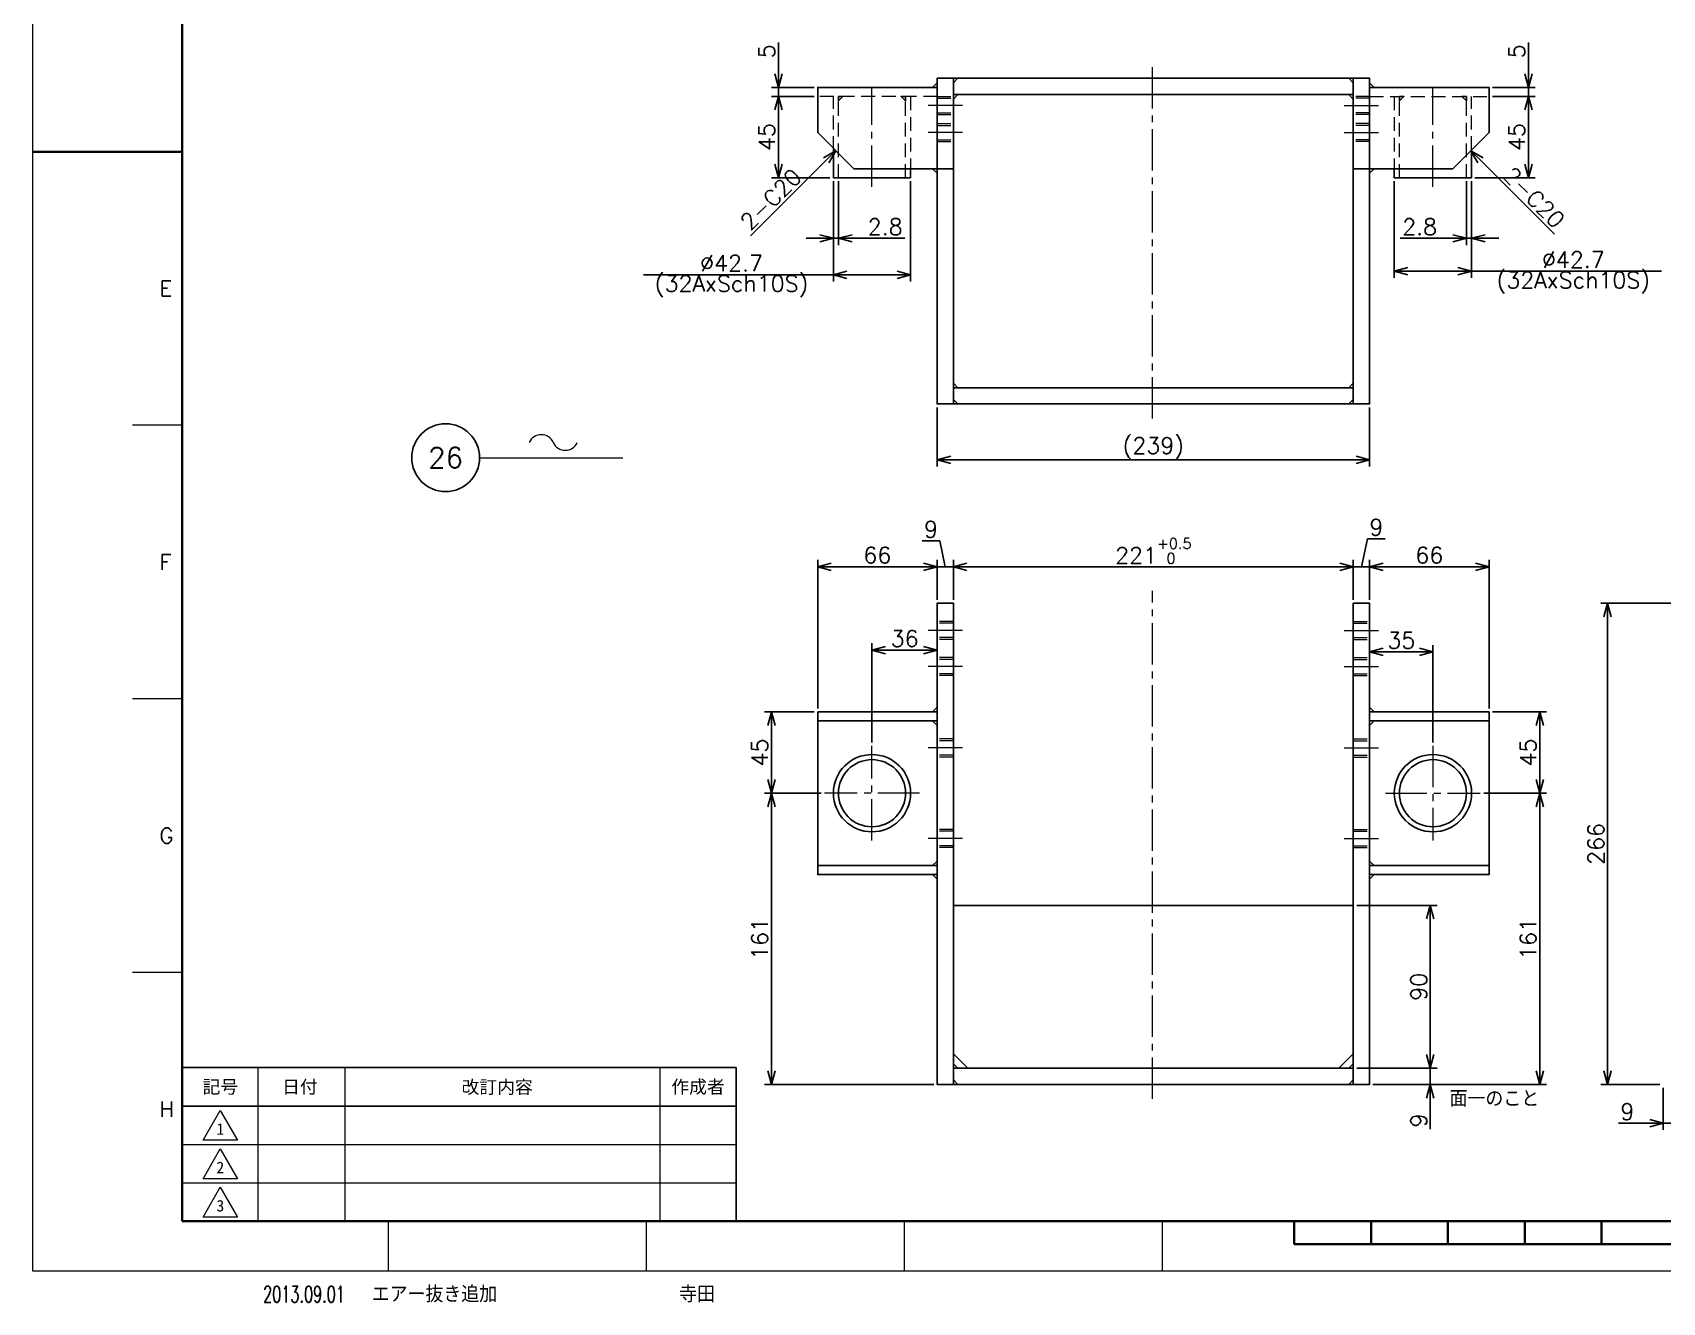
# Model space of a CAD drawing. Header units: millimetres. Extents: x 0 to 1764, y -17 to 1242.
# Drawn here: x 0 to 901, y -17 to 684 of the extents above; entities that cross this region are included whole.
import ezdxf
from ezdxf.entities.mleader import LeaderData, LeaderLine
from ezdxf.enums import TextEntityAlignment as Align
from ezdxf.math import Vec2, Vec3

# ---------------------------------------------------------------- set-up
doc = ezdxf.new("R2010")
doc.units = ezdxf.units.MM
doc.header["$LTSCALE"] = 1.2
doc.header["$PDMODE"] = 99
doc.header["$PDSIZE"] = 1
doc.linetypes.add('CENTER2', pattern=[28.575, 19.05, -3.175, 3.175, -3.175])
doc.linetypes.add('HIDDEN', pattern=[9.525, 6.35, -3.175])
for name, color, linetype, lineweight in [('04_HIDDEN', 2, 'HIDDEN', 13), ('05_CENTER', 4, 'CENTER2', 13), ('07_TEXT', 3, 'Continuous', 13), ('08_DIM', 3, 'Continuous', 13), ('90_FRAME', 5, 'Continuous', 35)]:
    doc.layers.add(name, color=color, linetype=linetype, lineweight=lineweight)
doc.layers.add('91_BLANK', color=5, linetype='Continuous', lineweight=0, plot=False)
doc.styles.add('KSS_TXT', font='txt.shx', dxfattribs={"bigfont": 'extfont2.shx'})
doc.styles.add('MS_G', font='MS Gothic.ttf')
doc.styles.get("Standard").update_dxf_attribs({"font": 'txt.shx', "bigfont": 'extfont2.shx'})
doc.styles.add('表題用', font='MS PGothic.ttf')
doc.dimstyles.new('KSS_DIM', dxfattribs={"dimscale": 3, "dimtxt": 3, "dimasz": 2.5, "dimexe": 1.25, "dimexo": 0.625, "dimtad": 1, "dimdsep": 46, "dimtxsty": 'KSS_TXT', "dimblk": 'OPEN30', "dimcen": 0, "dimazin": 2, "dimtfac": 0.75, "dimtmove": 0, "dimatfit": 3, "dimldrblk": 'OPEN30', "dimfxl": 1.25, "dimtolj": 1, "dimarcsym": 0})

# ---------------------------------------------------------------- blocks, each defined once
blk = doc.blocks.new('AM_BALLOON1')
at = {"transparency": 16777216}
blk.add_circle((0, 0), 5, dxfattribs=at)
blk.add_attdef('B_NUMBER', text='', height=3, dxfattribs=at).set_placement((0, 0), align=Align.MIDDLE_CENTER)
blk = doc.blocks.new('_OPEN')
at = {"color": 0, "linetype": 'ByBlock'}
for p, q in [((-1, 0.17), (0, 0)), ((0, 0), (-1, -0.17)), ((0, 0), (-1, 0))]:
    blk.add_line(p, q, dxfattribs=at)
blk = doc.blocks.new('p1ba05')
for centre, start, end in [((-2.95, 0.29), 24.2276, 155.5758), ((0, 1.62), 204.2276, 335.5758)]:
    blk.add_arc(centre, 1.62, start, end)
blk = doc.blocks.new('_Open30')
at = {"color": 0, "linetype": 'ByBlock', "lineweight": -2}
for p, q in [((-1, 0.27), (0, 0)), ((0, 0), (-1, -0.27)), ((0, 0), (-1, 0))]:
    blk.add_line(p, q, dxfattribs=at)
blk = doc.blocks.new('*D214')
at = {"layer": '08_DIM', "color": 0, "lineweight": -2, "transparency": 16777216}
for p, q in [((491.58, 403.51), (501.33, 403.51)), ((501.33, 403.51), (504.39, 389.23)), ((492.39, 389.23), (484.89, 389.23)), ((499.89, 370.9), (499.89, 392.98)), ((508.89, 389.23), (499.89, 389.23)), ((508.89, 370.9), (508.89, 392.98)), ((516.39, 389.23), (523.89, 389.23))]:
    blk.add_line(p, q, dxfattribs=at)
at = {"layer": 'Defpoints', "color": 0, "transparency": 16777216}
for p in [(499.89, 389.23), (499.89, 369.02), (508.89, 369.02)]:
    blk.add_point(p, dxfattribs=at)
at = {"layer": '08_DIM', "color": 0, "lineweight": -2, "transparency": 16777216, "xscale": 7.5, "yscale": 7.5, "zscale": 7.5}
blk.add_blockref('_Open30', (499.89, 389.23), dxfattribs=at)
at = {"layer": '08_DIM', "color": 0, "lineweight": -2, "transparency": 16777216, "xscale": 7.5, "yscale": 7.5, "zscale": 7.5, "rotation": 180}
blk.add_blockref('_Open30', (508.89, 389.23), dxfattribs=at)
at = {"layer": '08_DIM', "color": 0, "transparency": 16777216, "insert": (496.46, 409.88), "char_height": 9, "attachment_point": 5, "style": 'KSS_TXT'}
blk.add_mtext('\\A1;9', dxfattribs=at)
blk = doc.blocks.new('*D215')
at = {"layer": '08_DIM', "color": 0, "lineweight": -2, "transparency": 16777216}
for p, q in [((508.89, 370.9), (508.89, 392.98)), ((516.39, 389.23), (722.39, 389.23)), ((729.89, 370.9), (729.89, 392.98))]:
    blk.add_line(p, q, dxfattribs=at)
at = {"layer": 'Defpoints', "color": 0, "transparency": 16777216}
for p in [(729.89, 389.23), (508.89, 369.02), (729.89, 369.02)]:
    blk.add_point(p, dxfattribs=at)
at = {"layer": '08_DIM', "color": 0, "lineweight": -2, "transparency": 16777216, "xscale": 7.5, "yscale": 7.5, "zscale": 7.5, "rotation": 180}
blk.add_blockref('_Open30', (508.89, 389.23), dxfattribs=at)
at = {"layer": '08_DIM', "color": 0, "lineweight": -2, "transparency": 16777216, "xscale": 7.5, "yscale": 7.5, "zscale": 7.5}
blk.add_blockref('_Open30', (729.89, 389.23), dxfattribs=at)
at = {"layer": '08_DIM', "color": 0, "transparency": 16777216, "insert": (619.39, 397.94), "char_height": 9, "attachment_point": 5, "style": 'KSS_TXT'}
blk.add_mtext('221{\\H5.850000;\\S+0.5^  0;}', dxfattribs=at)
blk = doc.blocks.new('*D216')
at = {"layer": '08_DIM', "color": 0, "lineweight": -2, "transparency": 16777216}
for p, q in [((737.7, 404.65), (734.39, 389.23)), ((747.45, 404.65), (737.7, 404.65)), ((722.39, 389.23), (714.89, 389.23)), ((729.89, 370.9), (729.89, 392.98)), ((729.89, 389.23), (738.89, 389.23)), ((738.89, 370.9), (738.89, 392.98)), ((746.39, 389.23), (753.89, 389.23))]:
    blk.add_line(p, q, dxfattribs=at)
at = {"layer": 'Defpoints', "color": 0, "transparency": 16777216}
for p in [(738.89, 389.23), (729.89, 369.02), (738.89, 369.02)]:
    blk.add_point(p, dxfattribs=at)
at = {"layer": '08_DIM', "color": 0, "lineweight": -2, "transparency": 16777216, "xscale": 7.5, "yscale": 7.5, "zscale": 7.5}
blk.add_blockref('_Open30', (729.89, 389.23), dxfattribs=at)
at = {"layer": '08_DIM', "color": 0, "lineweight": -2, "transparency": 16777216, "xscale": 7.5, "yscale": 7.5, "zscale": 7.5, "rotation": 180}
blk.add_blockref('_Open30', (738.89, 389.23), dxfattribs=at)
at = {"layer": '08_DIM', "color": 0, "transparency": 16777216, "insert": (742.57, 411.03), "char_height": 9, "attachment_point": 5, "style": 'KSS_TXT'}
blk.add_mtext('\\A1;9', dxfattribs=at)
blk = doc.blocks.new('*D217')
at = {"layer": '08_DIM', "color": 0, "lineweight": -2, "transparency": 16777216}
for p, q in [((433.89, 310.9), (433.89, 392.98)), ((492.39, 389.23), (441.39, 389.23)), ((499.89, 370.9), (499.89, 392.98))]:
    blk.add_line(p, q, dxfattribs=at)
at = {"layer": 'Defpoints', "color": 0, "transparency": 16777216}
for p in [(433.89, 389.23), (499.89, 369.02), (433.89, 309.02)]:
    blk.add_point(p, dxfattribs=at)
at = {"layer": '08_DIM', "color": 0, "lineweight": -2, "transparency": 16777216, "xscale": 7.5, "yscale": 7.5, "zscale": 7.5, "rotation": 180}
blk.add_blockref('_Open30', (433.89, 389.23), dxfattribs=at)
at = {"layer": '08_DIM', "color": 0, "lineweight": -2, "transparency": 16777216, "xscale": 7.5, "yscale": 7.5, "zscale": 7.5}
blk.add_blockref('_Open30', (499.89, 389.23), dxfattribs=at)
at = {"layer": '08_DIM', "color": 0, "transparency": 16777216, "insert": (466.89, 395.61), "char_height": 9, "attachment_point": 5, "style": 'KSS_TXT'}
blk.add_mtext('\\A1;66', dxfattribs=at)
blk = doc.blocks.new('*D218')
at = {"layer": '08_DIM', "color": 0, "lineweight": -2, "transparency": 16777216}
for p, q in [((499.89, 367.15), (499.89, 339.39)), ((463.89, 292.07), (463.89, 346.89)), ((492.39, 343.14), (471.39, 343.14))]:
    blk.add_line(p, q, dxfattribs=at)
at = {"layer": 'Defpoints', "color": 0, "transparency": 16777216}
for p in [(499.89, 369.02), (463.89, 343.14), (463.89, 290.19)]:
    blk.add_point(p, dxfattribs=at)
at = {"layer": '08_DIM', "color": 0, "lineweight": -2, "transparency": 16777216, "xscale": 7.5, "yscale": 7.5, "zscale": 7.5, "rotation": 180}
blk.add_blockref('_Open30', (463.89, 343.14), dxfattribs=at)
at = {"layer": '08_DIM', "color": 0, "lineweight": -2, "transparency": 16777216, "xscale": 7.5, "yscale": 7.5, "zscale": 7.5}
blk.add_blockref('_Open30', (499.89, 343.14), dxfattribs=at)
at = {"layer": '08_DIM', "color": 0, "transparency": 16777216, "insert": (481.89, 349.51), "char_height": 9, "attachment_point": 5, "style": 'KSS_TXT'}
blk.add_mtext('\\A1;36', dxfattribs=at)
blk = doc.blocks.new('*D219')
at = {"layer": '08_DIM', "color": 0, "lineweight": -2, "transparency": 16777216}
for p, q in [((432.01, 309.02), (404.52, 309.02)), ((408.27, 271.52), (408.27, 301.52)), ((435.85, 264.02), (404.52, 264.02))]:
    blk.add_line(p, q, dxfattribs=at)
at = {"layer": 'Defpoints', "color": 0, "transparency": 16777216}
for p in [(408.27, 309.02), (433.89, 309.02), (437.72, 264.02)]:
    blk.add_point(p, dxfattribs=at)
at = {"layer": '08_DIM', "color": 0, "lineweight": -2, "transparency": 16777216, "xscale": 7.5, "yscale": 7.5, "zscale": 7.5}
for p, rotation in [((408.27, 309.02), 90), ((408.27, 264.02), 270)]:
    blk.add_blockref('_Open30', p, dxfattribs=dict(at, rotation=rotation))
at = {"layer": '08_DIM', "color": 0, "transparency": 16777216, "insert": (401.88, 286.52), "char_height": 9, "attachment_point": 5, "rotation": 90, "style": 'KSS_TXT'}
blk.add_mtext('\\A1;45', dxfattribs=at)
blk = doc.blocks.new('*D220')
at = {"layer": '08_DIM', "color": 0, "lineweight": -2, "transparency": 16777216}
for p, q in [((806.76, 309.02), (836.65, 309.02)), ((832.9, 271.52), (832.9, 301.52)), ((801.93, 264.02), (836.65, 264.02))]:
    blk.add_line(p, q, dxfattribs=at)
at = {"layer": 'Defpoints', "color": 0, "transparency": 16777216}
for p in [(804.89, 309.02), (832.9, 309.02), (800.05, 264.02)]:
    blk.add_point(p, dxfattribs=at)
at = {"layer": '08_DIM', "color": 0, "lineweight": -2, "transparency": 16777216, "xscale": 7.5, "yscale": 7.5, "zscale": 7.5}
for p, rotation in [((832.9, 309.02), 90), ((832.9, 264.02), 270)]:
    blk.add_blockref('_Open30', p, dxfattribs=dict(at, rotation=rotation))
at = {"layer": '08_DIM', "color": 0, "transparency": 16777216, "insert": (826.52, 286.52), "char_height": 9, "attachment_point": 5, "rotation": 90, "style": 'KSS_TXT'}
blk.add_mtext('\\A1;45', dxfattribs=at)
blk = doc.blocks.new('*D221')
at = {"layer": '08_DIM', "color": 0, "lineweight": -2, "transparency": 16777216}
for p, q in [((738.89, 367.15), (738.89, 338.38)), ((773.89, 292.07), (773.89, 345.88)), ((746.39, 342.13), (766.39, 342.13))]:
    blk.add_line(p, q, dxfattribs=at)
at = {"layer": 'Defpoints', "color": 0, "transparency": 16777216}
for p in [(738.89, 369.02), (773.89, 342.13), (773.89, 290.19)]:
    blk.add_point(p, dxfattribs=at)
at = {"layer": '08_DIM', "color": 0, "lineweight": -2, "transparency": 16777216, "xscale": 7.5, "yscale": 7.5, "zscale": 7.5, "rotation": 180}
blk.add_blockref('_Open30', (738.89, 342.13), dxfattribs=at)
at = {"layer": '08_DIM', "color": 0, "lineweight": -2, "transparency": 16777216, "xscale": 7.5, "yscale": 7.5, "zscale": 7.5}
blk.add_blockref('_Open30', (773.89, 342.13), dxfattribs=at)
at = {"layer": '08_DIM', "color": 0, "transparency": 16777216, "insert": (756.39, 348.52), "char_height": 9, "attachment_point": 5, "style": 'KSS_TXT'}
blk.add_mtext('\\A1;35', dxfattribs=at)
blk = doc.blocks.new('*D222')
at = {"layer": '08_DIM', "color": 0, "lineweight": -2, "transparency": 16777216}
for p, q in [((738.89, 370.9), (738.89, 392.98)), ((797.39, 389.23), (746.39, 389.23)), ((804.89, 310.9), (804.89, 392.98))]:
    blk.add_line(p, q, dxfattribs=at)
at = {"layer": 'Defpoints', "color": 0, "transparency": 16777216}
for p in [(738.89, 389.23), (738.89, 369.02), (804.89, 309.02)]:
    blk.add_point(p, dxfattribs=at)
at = {"layer": '08_DIM', "color": 0, "lineweight": -2, "transparency": 16777216, "xscale": 7.5, "yscale": 7.5, "zscale": 7.5, "rotation": 180}
blk.add_blockref('_Open30', (738.89, 389.23), dxfattribs=at)
at = {"layer": '08_DIM', "color": 0, "lineweight": -2, "transparency": 16777216, "xscale": 7.5, "yscale": 7.5, "zscale": 7.5}
blk.add_blockref('_Open30', (804.89, 389.23), dxfattribs=at)
at = {"layer": '08_DIM', "color": 0, "transparency": 16777216, "insert": (771.89, 395.61), "char_height": 9, "attachment_point": 5, "style": 'KSS_TXT'}
blk.add_mtext('\\A1;66', dxfattribs=at)
blk = doc.blocks.new('*D237')
at = {"layer": '08_DIM', "color": 0, "lineweight": -2, "transparency": 16777216}
for p, q in [((731.76, 202.02), (776.17, 202.02)), ((772.42, 194.52), (772.42, 119.52)), ((731.76, 112.02), (776.17, 112.02))]:
    blk.add_line(p, q, dxfattribs=at)
at = {"layer": 'Defpoints', "color": 0, "transparency": 16777216}
for p in [(729.89, 202.02), (729.89, 112.02), (772.42, 112.02)]:
    blk.add_point(p, dxfattribs=at)
at = {"layer": '08_DIM', "color": 0, "lineweight": -2, "transparency": 16777216, "xscale": 7.5, "yscale": 7.5, "zscale": 7.5}
for p, rotation in [((772.42, 202.02), 90), ((772.42, 112.02), 270)]:
    blk.add_blockref('_Open30', p, dxfattribs=dict(at, rotation=rotation))
at = {"layer": '08_DIM', "color": 0, "transparency": 16777216, "insert": (766.05, 157.02), "char_height": 9, "attachment_point": 5, "rotation": 90, "style": 'KSS_TXT'}
blk.add_mtext('\\A1;90', dxfattribs=at)
blk = doc.blocks.new('*D238')
at = {"layer": '08_DIM', "color": 0, "lineweight": -2, "transparency": 16777216}
for p, q in [((772.42, 119.52), (772.42, 127.02)), ((731.76, 112.02), (776.17, 112.02)), ((772.42, 112.02), (772.42, 103.02)), ((740.76, 103.02), (776.17, 103.02)), ((772.42, 95.52), (772.42, 78.27))]:
    blk.add_line(p, q, dxfattribs=at)
at = {"layer": 'Defpoints', "color": 0, "transparency": 16777216}
for p in [(729.89, 112.02), (738.89, 103.02), (772.42, 103.02)]:
    blk.add_point(p, dxfattribs=at)
at = {"layer": '08_DIM', "color": 0, "lineweight": -2, "transparency": 16777216, "xscale": 7.5, "yscale": 7.5, "zscale": 7.5}
for p, rotation in [((772.42, 112.02), 270), ((772.42, 103.02), 90)]:
    blk.add_blockref('_Open30', p, dxfattribs=dict(at, rotation=rotation))
at = {"layer": '08_DIM', "color": 0, "transparency": 16777216, "insert": (766.05, 83.15), "char_height": 9, "attachment_point": 5, "rotation": 90, "style": 'KSS_TXT'}
blk.add_mtext('\\A1;9', dxfattribs=at)
blk = doc.blocks.new('*D239')
at = {"layer": '08_DIM', "color": 0, "lineweight": -2, "transparency": 16777216}
for p, q in [((826.63, 661.68), (826.63, 678.93)), ((806.76, 654.18), (830.38, 654.18)), ((806.76, 649.18), (830.38, 649.18)), ((826.63, 649.18), (826.63, 654.18)), ((826.63, 641.68), (826.63, 634.18))]:
    blk.add_line(p, q, dxfattribs=at)
at = {"layer": 'Defpoints', "color": 0, "transparency": 16777216}
for p in [(804.89, 654.18), (804.89, 649.18), (826.63, 654.18)]:
    blk.add_point(p, dxfattribs=at)
at = {"layer": '08_DIM', "color": 0, "lineweight": -2, "transparency": 16777216, "xscale": 7.5, "yscale": 7.5, "zscale": 7.5}
for p, rotation in [((826.63, 654.18), 270), ((826.63, 649.18), 90)]:
    blk.add_blockref('_Open30', p, dxfattribs=dict(at, rotation=rotation))
at = {"layer": '08_DIM', "color": 0, "transparency": 16777216, "insert": (820.25, 674.06), "char_height": 9, "attachment_point": 5, "rotation": 90, "style": 'KSS_TXT'}
blk.add_mtext('\\A1;5', dxfattribs=at)
blk = doc.blocks.new('*D240')
at = {"layer": '08_DIM', "color": 0, "lineweight": -2, "transparency": 16777216}
for p, q in [((806.76, 649.18), (830.38, 649.18)), ((826.63, 641.68), (826.63, 611.68)), ((797.11, 604.18), (830.38, 604.18))]:
    blk.add_line(p, q, dxfattribs=at)
at = {"layer": 'Defpoints', "color": 0, "transparency": 16777216}
for p in [(804.89, 649.18), (795.24, 604.18), (826.63, 604.18)]:
    blk.add_point(p, dxfattribs=at)
at = {"layer": '08_DIM', "color": 0, "lineweight": -2, "transparency": 16777216, "xscale": 7.5, "yscale": 7.5, "zscale": 7.5}
for p, rotation in [((826.63, 649.18), 90), ((826.63, 604.18), 270)]:
    blk.add_blockref('_Open30', p, dxfattribs=dict(at, rotation=rotation))
at = {"layer": '08_DIM', "color": 0, "transparency": 16777216, "insert": (820.25, 626.68), "char_height": 9, "attachment_point": 5, "rotation": 90, "style": 'KSS_TXT'}
blk.add_mtext('\\A1;45', dxfattribs=at)
blk = doc.blocks.new('*D241')
at = {"layer": '08_DIM', "color": 0, "lineweight": -2, "transparency": 16777216}
for p, q in [((792.44, 602.31), (792.44, 566.98)), ((795.24, 602.31), (795.24, 566.98)), ((784.94, 570.73), (755.69, 570.73)), ((795.24, 570.73), (792.44, 570.73)), ((802.74, 570.73), (810.24, 570.73))]:
    blk.add_line(p, q, dxfattribs=at)
at = {"layer": 'Defpoints', "color": 0, "transparency": 16777216}
for p in [(792.44, 604.18), (795.24, 604.18), (792.44, 570.73)]:
    blk.add_point(p, dxfattribs=at)
at = {"layer": '08_DIM', "color": 0, "lineweight": -2, "transparency": 16777216, "xscale": 7.5, "yscale": 7.5, "zscale": 7.5}
blk.add_blockref('_Open30', (792.44, 570.73), dxfattribs=at)
at = {"layer": '08_DIM', "color": 0, "lineweight": -2, "transparency": 16777216, "xscale": 7.5, "yscale": 7.5, "zscale": 7.5, "rotation": 180}
blk.add_blockref('_Open30', (795.24, 570.73), dxfattribs=at)
at = {"layer": '08_DIM', "color": 0, "transparency": 16777216, "insert": (766.56, 577.1), "char_height": 9, "attachment_point": 5, "style": 'KSS_TXT'}
blk.add_mtext('\\A1;2.8', dxfattribs=at)
blk = doc.blocks.new('*D242')
at = {"layer": '08_DIM', "color": 0, "lineweight": -2, "transparency": 16777216}
for p, q in [((752.54, 602.31), (752.54, 548.84)), ((795.24, 602.31), (795.24, 548.84)), ((760.04, 552.59), (787.74, 552.59)), ((795.24, 552.59), (900.24, 552.59))]:
    blk.add_line(p, q, dxfattribs=at)
at = {"layer": 'Defpoints', "color": 0, "transparency": 16777216}
for p in [(752.54, 604.18), (795.24, 604.18), (795.24, 552.59)]:
    blk.add_point(p, dxfattribs=at)
at = {"layer": '08_DIM', "color": 0, "lineweight": -2, "transparency": 16777216, "xscale": 7.5, "yscale": 7.5, "zscale": 7.5, "rotation": 180}
blk.add_blockref('_Open30', (752.54, 552.59), dxfattribs=at)
at = {"layer": '08_DIM', "color": 0, "lineweight": -2, "transparency": 16777216, "xscale": 7.5, "yscale": 7.5, "zscale": 7.5}
blk.add_blockref('_Open30', (795.24, 552.59), dxfattribs=at)
at = {"layer": '08_DIM', "color": 0, "transparency": 16777216, "char_height": 9, "attachment_point": 5, "style": 'KSS_TXT'}
for s, insert in [('\\A1;%%C42.7', (851.49, 558.96)), ('\\A1;(32AxSch10S)', (851.49, 546.21))]:
    blk.add_mtext(s, dxfattribs=dict(at, insert=insert))
blk = doc.blocks.new('*D243')
at = {"layer": '08_DIM', "color": 0, "lineweight": -2, "transparency": 16777216}
for p, q in [((910.17, 110.15), (910.17, 77.89)), ((901.17, 101.15), (901.17, 77.89)), ((893.67, 81.64), (876.42, 81.64)), ((910.17, 81.64), (901.17, 81.64)), ((917.67, 81.64), (925.17, 81.64))]:
    blk.add_line(p, q, dxfattribs=at)
at = {"layer": 'Defpoints', "color": 0, "transparency": 16777216}
for p in [(910.17, 112.02), (901.17, 103.02), (901.17, 81.64)]:
    blk.add_point(p, dxfattribs=at)
at = {"layer": '08_DIM', "color": 0, "lineweight": -2, "transparency": 16777216, "xscale": 7.5, "yscale": 7.5, "zscale": 7.5}
blk.add_blockref('_Open30', (901.17, 81.64), dxfattribs=at)
at = {"layer": '08_DIM', "color": 0, "lineweight": -2, "transparency": 16777216, "xscale": 7.5, "yscale": 7.5, "zscale": 7.5, "rotation": 180}
blk.add_blockref('_Open30', (910.17, 81.64), dxfattribs=at)
at = {"layer": '08_DIM', "color": 0, "transparency": 16777216, "insert": (881.3, 88.02), "char_height": 9, "attachment_point": 5, "style": 'KSS_TXT'}
blk.add_mtext('\\A1;9', dxfattribs=at)
blk = doc.blocks.new('*D245')
at = {"layer": '08_DIM', "color": 0, "lineweight": -2, "transparency": 16777216}
for p, q in [((412.15, 661.68), (412.15, 678.93)), ((432.01, 654.18), (408.4, 654.18)), ((432.01, 649.18), (408.4, 649.18)), ((412.15, 649.18), (412.15, 654.18)), ((412.15, 641.68), (412.15, 634.18))]:
    blk.add_line(p, q, dxfattribs=at)
at = {"layer": 'Defpoints', "color": 0, "transparency": 16777216}
for p in [(412.15, 654.18), (433.89, 654.18), (433.89, 649.18)]:
    blk.add_point(p, dxfattribs=at)
at = {"layer": '08_DIM', "color": 0, "lineweight": -2, "transparency": 16777216, "xscale": 7.5, "yscale": 7.5, "zscale": 7.5}
for p, rotation in [((412.15, 654.18), 270), ((412.15, 649.18), 90)]:
    blk.add_blockref('_Open30', p, dxfattribs=dict(at, rotation=rotation))
at = {"layer": '08_DIM', "color": 0, "transparency": 16777216, "insert": (405.77, 674.06), "char_height": 9, "attachment_point": 5, "rotation": 90, "style": 'KSS_TXT'}
blk.add_mtext('\\A1;5', dxfattribs=at)
blk = doc.blocks.new('*D246')
at = {"layer": '08_DIM', "color": 0, "lineweight": -2, "transparency": 16777216}
for p, q in [((432.01, 649.18), (408.4, 649.18)), ((412.15, 641.68), (412.15, 611.68)), ((440.66, 604.18), (408.4, 604.18))]:
    blk.add_line(p, q, dxfattribs=at)
at = {"layer": 'Defpoints', "color": 0, "transparency": 16777216}
for p in [(433.89, 649.18), (412.15, 604.18), (442.54, 604.18)]:
    blk.add_point(p, dxfattribs=at)
at = {"layer": '08_DIM', "color": 0, "lineweight": -2, "transparency": 16777216, "xscale": 7.5, "yscale": 7.5, "zscale": 7.5}
for p, rotation in [((412.15, 649.18), 90), ((412.15, 604.18), 270)]:
    blk.add_blockref('_Open30', p, dxfattribs=dict(at, rotation=rotation))
at = {"layer": '08_DIM', "color": 0, "transparency": 16777216, "insert": (405.77, 626.68), "char_height": 9, "attachment_point": 5, "rotation": 90, "style": 'KSS_TXT'}
blk.add_mtext('\\A1;45', dxfattribs=at)
blk = doc.blocks.new('*D247')
at = {"layer": '08_DIM', "color": 0, "lineweight": -2, "transparency": 16777216}
for p, q in [((442.54, 602.31), (442.54, 566.98)), ((445.34, 602.31), (445.34, 566.98)), ((435.04, 570.73), (427.54, 570.73)), ((442.54, 570.73), (445.34, 570.73)), ((452.84, 570.73), (482.09, 570.73))]:
    blk.add_line(p, q, dxfattribs=at)
at = {"layer": 'Defpoints', "color": 0, "transparency": 16777216}
for p in [(442.54, 604.18), (445.34, 604.18), (445.34, 570.73)]:
    blk.add_point(p, dxfattribs=at)
at = {"layer": '08_DIM', "color": 0, "lineweight": -2, "transparency": 16777216, "xscale": 7.5, "yscale": 7.5, "zscale": 7.5}
blk.add_blockref('_Open30', (442.54, 570.73), dxfattribs=at)
at = {"layer": '08_DIM', "color": 0, "lineweight": -2, "transparency": 16777216, "xscale": 7.5, "yscale": 7.5, "zscale": 7.5, "rotation": 180}
blk.add_blockref('_Open30', (445.34, 570.73), dxfattribs=at)
at = {"layer": '08_DIM', "color": 0, "transparency": 16777216, "insert": (471.21, 577.1), "char_height": 9, "attachment_point": 5, "style": 'KSS_TXT'}
blk.add_mtext('\\A1;2.8', dxfattribs=at)
blk = doc.blocks.new('*D248')
at = {"layer": '08_DIM', "color": 0, "lineweight": -2, "transparency": 16777216}
for p, q in [((442.54, 602.31), (442.54, 546.87)), ((485.24, 602.31), (485.24, 546.87)), ((442.54, 550.62), (337.54, 550.62)), ((477.74, 550.62), (450.04, 550.62))]:
    blk.add_line(p, q, dxfattribs=at)
at = {"layer": 'Defpoints', "color": 0, "transparency": 16777216}
for p in [(442.54, 604.18), (485.24, 604.18), (442.54, 550.62)]:
    blk.add_point(p, dxfattribs=at)
at = {"layer": '08_DIM', "color": 0, "lineweight": -2, "transparency": 16777216, "xscale": 7.5, "yscale": 7.5, "zscale": 7.5, "rotation": 180}
blk.add_blockref('_Open30', (442.54, 550.62), dxfattribs=at)
at = {"layer": '08_DIM', "color": 0, "lineweight": -2, "transparency": 16777216, "xscale": 7.5, "yscale": 7.5, "zscale": 7.5}
blk.add_blockref('_Open30', (485.24, 550.62), dxfattribs=at)
at = {"layer": '08_DIM', "color": 0, "transparency": 16777216, "char_height": 9, "attachment_point": 5, "style": 'KSS_TXT'}
for s, insert in [('\\A1;%%C42.7', (386.29, 557)), ('\\A1;(32AxSch10S)', (386.29, 544.25))]:
    blk.add_mtext(s, dxfattribs=dict(at, insert=insert))
blk = doc.blocks.new('*D251')
at = {"layer": '08_DIM', "color": 0, "lineweight": -2, "transparency": 16777216}
for p, q in [((1029.3, 369.02), (866.59, 369.02)), ((870.34, 110.52), (870.34, 361.52)), ((899.3, 103.02), (866.59, 103.02))]:
    blk.add_line(p, q, dxfattribs=at)
at = {"layer": 'Defpoints', "color": 0, "transparency": 16777216}
for p in [(870.34, 369.02), (1031.17, 369.02), (901.17, 103.02)]:
    blk.add_point(p, dxfattribs=at)
at = {"layer": '08_DIM', "color": 0, "lineweight": -2, "transparency": 16777216, "xscale": 7.5, "yscale": 7.5, "zscale": 7.5}
for p, rotation in [((870.34, 369.02), 90), ((870.34, 103.02), 270)]:
    blk.add_blockref('_Open30', p, dxfattribs=dict(at, rotation=rotation))
at = {"layer": '08_DIM', "color": 0, "transparency": 16777216, "insert": (863.97, 236.02), "char_height": 9, "attachment_point": 5, "rotation": 90, "style": 'KSS_TXT'}
blk.add_mtext('\\A1;266', dxfattribs=at)
blk = doc.blocks.new('*D252')
at = {"layer": '08_DIM', "color": 0, "lineweight": -2, "transparency": 16777216}
blk.add_line((438.59, 613.88), (396.75, 572.05), dxfattribs=at)
at = {"layer": 'Defpoints', "color": 0, "transparency": 16777216}
for p in [(443.89, 619.18), (391.65, 566.94), (391.65, 566.94)]:
    blk.add_point(p, dxfattribs=at)
at = {"layer": '08_DIM', "color": 0, "lineweight": -2, "transparency": 16777216, "xscale": 7.5, "yscale": 7.5, "zscale": 7.5, "rotation": 45.00000000000019}
blk.add_blockref('_Open30', (443.89, 619.18), dxfattribs=at)
at = {"layer": '08_DIM', "color": 0, "transparency": 16777216, "insert": (408.02, 592.33), "char_height": 9, "attachment_point": 5, "rotation": 45, "style": 'KSS_TXT'}
blk.add_mtext('\\A1;2-C20', dxfattribs=at)
blk = doc.blocks.new('*D253')
at = {"layer": '08_DIM', "color": 0, "lineweight": -2, "transparency": 16777216}
blk.add_line((800.19, 613.88), (841.04, 573.03), dxfattribs=at)
at = {"layer": 'Defpoints', "color": 0, "transparency": 16777216}
for p in [(794.89, 619.18), (836.53, 577.54), (836.53, 577.54)]:
    blk.add_point(p, dxfattribs=at)
at = {"layer": '08_DIM', "color": 0, "lineweight": -2, "transparency": 16777216, "xscale": 7.5, "yscale": 7.5, "zscale": 7.5, "rotation": 135}
blk.add_blockref('_Open30', (794.89, 619.18), dxfattribs=at)
at = {"layer": '08_DIM', "color": 0, "transparency": 16777216, "insert": (829.77, 593.31), "char_height": 9, "attachment_point": 5, "rotation": 315, "style": 'KSS_TXT'}
blk.add_mtext('\\A1;2-C20', dxfattribs=at)
blk = doc.blocks.new('*D254')
at = {"layer": '08_DIM', "color": 0, "lineweight": -2, "transparency": 16777216}
for p, q in [((801.93, 264.02), (836.65, 264.02)), ((832.9, 256.52), (832.9, 110.52)), ((740.76, 103.02), (836.65, 103.02))]:
    blk.add_line(p, q, dxfattribs=at)
at = {"layer": 'Defpoints', "color": 0, "transparency": 16777216}
for p in [(800.05, 264.02), (738.89, 103.02), (832.9, 103.02)]:
    blk.add_point(p, dxfattribs=at)
at = {"layer": '08_DIM', "color": 0, "lineweight": -2, "transparency": 16777216, "xscale": 7.5, "yscale": 7.5, "zscale": 7.5}
for p, rotation in [((832.9, 264.02), 90), ((832.9, 103.02), 270)]:
    blk.add_blockref('_Open30', p, dxfattribs=dict(at, rotation=rotation))
at = {"layer": '08_DIM', "color": 0, "transparency": 16777216, "insert": (826.52, 183.52), "char_height": 9, "attachment_point": 5, "rotation": 90, "style": 'KSS_TXT'}
blk.add_mtext('\\A1;161', dxfattribs=at)
blk = doc.blocks.new('*D255')
at = {"layer": '08_DIM', "color": 0, "lineweight": -2, "transparency": 16777216}
for p, q in [((435.85, 264.02), (404.52, 264.02)), ((408.27, 256.52), (408.27, 110.52)), ((498.01, 103.02), (404.52, 103.02))]:
    blk.add_line(p, q, dxfattribs=at)
at = {"layer": 'Defpoints', "color": 0, "transparency": 16777216}
for p in [(437.72, 264.02), (408.27, 103.02), (499.89, 103.02)]:
    blk.add_point(p, dxfattribs=at)
at = {"layer": '08_DIM', "color": 0, "lineweight": -2, "transparency": 16777216, "xscale": 7.5, "yscale": 7.5, "zscale": 7.5}
for p, rotation in [((408.27, 264.02), 90), ((408.27, 103.02), 270)]:
    blk.add_blockref('_Open30', p, dxfattribs=dict(at, rotation=rotation))
at = {"layer": '08_DIM', "color": 0, "transparency": 16777216, "insert": (401.89, 183.52), "char_height": 9, "attachment_point": 5, "rotation": 90, "style": 'KSS_TXT'}
blk.add_mtext('\\A1;161', dxfattribs=at)
blk = doc.blocks.new('*D257')
at = {"layer": '08_DIM', "color": 0, "lineweight": -2, "transparency": 16777216}
for p, q in [((499.89, 477.31), (499.89, 444.57)), ((738.89, 477.31), (738.89, 444.57)), ((507.39, 448.32), (731.39, 448.32))]:
    blk.add_line(p, q, dxfattribs=at)
at = {"layer": 'Defpoints', "color": 0, "transparency": 16777216}
for p in [(499.89, 479.18), (738.89, 479.18), (738.89, 448.32)]:
    blk.add_point(p, dxfattribs=at)
at = {"layer": '08_DIM', "color": 0, "lineweight": -2, "transparency": 16777216, "xscale": 7.5, "yscale": 7.5, "zscale": 7.5, "rotation": 180}
blk.add_blockref('_Open30', (499.89, 448.32), dxfattribs=at)
at = {"layer": '08_DIM', "color": 0, "lineweight": -2, "transparency": 16777216, "xscale": 7.5, "yscale": 7.5, "zscale": 7.5}
blk.add_blockref('_Open30', (738.89, 448.32), dxfattribs=at)
at = {"layer": '08_DIM', "color": 0, "transparency": 16777216, "insert": (619.39, 454.69), "char_height": 9, "attachment_point": 5, "style": 'KSS_TXT'}
blk.add_mtext('\\A1;(239)', dxfattribs=at)

msp = doc.modelspace()

# ---------------------------------------------------------------- linework, layer by layer
at = {"color": 0}
for p, q in [((442.538, 604.182), (442.538, 619.532)), ((795.24, 604.182), (795.24, 619.532)), ((485.238, 604.182), (442.538, 604.182)), ((485.238, 604.182), (485.238, 609.182)), ((752.54, 604.182), (752.54, 609.182)), ((752.54, 604.182), (795.24, 604.182)), ((499.888, 304.025), (433.888, 304.025)), ((738.888, 304.025), (804.888, 304.025)), ((499.888, 224.025), (433.888, 224.025)), ((738.888, 224.025), (804.888, 224.025))]:
    msp.add_line(p, q, dxfattribs=at)
at = {"color": 3}
for p, q in [((499.888, 609.182), (508.888, 609.182)), ((729.888, 609.182), (738.888, 609.182))]:
    msp.add_line(p, q, dxfattribs=at)
at = {"color": 0}
for points in [[(499.888, 579.182), (499.888, 659.182), (508.888, 659.182), (508.888, 579.182)], [(738.888, 574.182), (738.888, 659.182), (729.888, 659.182), (729.888, 574.182)], [(508.888, 579.182), (508.888, 479.182), (499.888, 479.182), (499.888, 579.182)], [(729.888, 574.182), (729.888, 479.182), (738.888, 479.182), (738.888, 574.182)]]:
    msp.add_lwpolyline(points, dxfattribs=at)
for points in [[(508.888, 659.182), (729.888, 659.182), (729.888, 650.182), (508.888, 650.182)], [(499.888, 654.182), (499.888, 609.182), (453.888, 609.182), (433.888, 629.182), (433.888, 654.182)], [(738.888, 654.182), (738.888, 609.182), (784.888, 609.182), (804.888, 629.182), (804.888, 654.182)], [(508.888, 479.182), (729.888, 479.182), (729.888, 488.182), (508.888, 488.182)], [(508.888, 103.025), (499.888, 103.025), (499.888, 369.025), (508.888, 369.025)], [(729.888, 103.025), (738.888, 103.025), (738.888, 369.025), (729.888, 369.025)], [(433.888, 309.025), (499.888, 309.025), (499.888, 219.025), (433.888, 219.025)], [(804.888, 309.025), (738.888, 309.025), (738.888, 219.025), (804.888, 219.025)], [(516.888, 112.025), (721.888, 112.025), (729.888, 120.025), (729.888, 202.025), (508.888, 202.025), (508.888, 120.025)], [(508.888, 103.025), (729.888, 103.025), (729.888, 112.025), (508.888, 112.025)]]:
    msp.add_lwpolyline(points, close=True, dxfattribs=at)
at = {"color": 3}
for points in [[(508.888, 659.182), (508.888, 656.682), (508.888, 656.682), (511.388, 659.182)], [(729.888, 659.182), (729.888, 656.682), (729.888, 656.682), (727.388, 659.182)], [(445.338, 649.182), (445.338, 646.682), (445.338, 646.682), (447.838, 649.182)], [(482.438, 649.182), (482.438, 646.682), (482.438, 646.682), (479.938, 649.182)], [(499.888, 654.182), (499.888, 656.682), (499.888, 656.682), (497.388, 654.182)], [(508.888, 650.182), (508.888, 647.682), (508.888, 647.682), (511.388, 650.182)], [(729.888, 650.182), (729.888, 647.682), (729.888, 647.682), (727.388, 650.182)], [(738.888, 654.182), (738.888, 656.682), (738.888, 656.682), (741.388, 654.182)], [(755.34, 649.182), (755.34, 646.682), (755.34, 646.682), (757.84, 649.182)], [(792.44, 649.182), (792.44, 646.682), (792.44, 646.682), (789.94, 649.182)], [(499.888, 609.182), (499.888, 606.682), (499.888, 606.682), (497.388, 609.182)], [(738.888, 609.182), (738.888, 606.682), (738.888, 606.682), (741.388, 609.182)], [(508.888, 488.182), (508.888, 490.682), (508.888, 490.682), (511.388, 488.182)], [(729.888, 488.182), (729.888, 490.682), (729.888, 490.682), (727.388, 488.182)], [(508.888, 479.182), (508.888, 481.682), (508.888, 481.682), (511.388, 479.182)], [(729.888, 479.182), (729.888, 481.682), (729.888, 481.682), (727.388, 479.182)], [(499.888, 309.025), (499.888, 311.525), (499.888, 311.525), (497.388, 309.025)], [(738.888, 309.025), (738.888, 311.525), (738.888, 311.525), (741.388, 309.025)], [(499.888, 304.025), (499.888, 301.525), (499.888, 301.525), (497.388, 304.025)], [(738.888, 304.025), (738.888, 301.525), (738.888, 301.525), (741.388, 304.025)], [(499.888, 224.025), (499.888, 226.525), (499.888, 226.525), (497.388, 224.025)], [(738.888, 224.025), (738.888, 226.525), (738.888, 226.525), (741.388, 224.025)], [(499.888, 219.025), (499.888, 216.525), (499.888, 216.525), (497.388, 219.025)], [(738.888, 219.025), (738.888, 216.525), (738.888, 216.525), (741.388, 219.025)], [(508.888, 112.025), (508.888, 114.525), (508.888, 114.525), (511.388, 112.025)], [(729.888, 112.025), (729.888, 114.525), (729.888, 114.525), (727.388, 112.025)], [(508.888, 103.025), (508.888, 105.525), (508.888, 105.525), (511.388, 103.025)], [(729.888, 103.025), (729.888, 105.525), (729.888, 105.525), (727.388, 103.025)]]:
    msp.add_lwpolyline(points, close=True, dxfattribs=at)
at = {"color": 0}
for centre, radius in [((463.888, 264.025), 21.35), ((463.888, 264.025), 18.55), ((773.888, 264.025), 21.35), ((773.888, 264.025), 18.55)]:
    msp.add_circle(centre, radius, dxfattribs=at)
at = {"layer": '04_HIDDEN'}
for p, q in [((499.888, 649.182), (433.888, 649.182)), ((442.538, 619.532), (442.538, 649.182)), ((445.338, 604.182), (445.338, 649.182)), ((482.438, 604.182), (482.438, 649.182)), ((485.238, 649.182), (485.238, 609.182)), ((499.888, 649.182), (508.888, 649.182)), ((738.888, 649.182), (729.888, 649.182)), ((738.888, 649.182), (804.888, 649.182)), ((752.54, 649.182), (752.54, 609.182)), ((755.34, 604.182), (755.34, 649.182)), ((792.44, 604.182), (792.44, 649.182)), ((795.24, 619.532), (795.24, 649.182)), ((499.888, 648.182), (508.888, 648.182)), ((499.888, 640.182), (508.888, 640.182)), ((738.888, 648.182), (729.888, 648.182)), ((738.888, 640.182), (729.888, 640.182)), ((499.888, 639.182), (508.888, 639.182)), ((499.888, 634.182), (508.888, 634.182)), ((499.888, 633.182), (508.888, 633.182)), ((738.888, 639.182), (729.888, 639.182)), ((738.888, 634.182), (729.888, 634.182)), ((738.888, 633.182), (729.888, 633.182)), ((499.888, 625.182), (508.888, 625.182)), ((499.888, 624.182), (508.888, 624.182)), ((738.888, 625.182), (729.888, 625.182)), ((738.888, 624.182), (729.888, 624.182)), ((508.888, 359.025), (499.888, 359.025)), ((508.888, 358.025), (499.888, 358.025)), ((729.888, 359.025), (738.888, 359.025)), ((729.888, 358.025), (738.888, 358.025)), ((508.888, 350.025), (499.888, 350.025)), ((508.888, 349.025), (499.888, 349.025)), ((729.888, 350.025), (738.888, 350.025)), ((729.888, 349.025), (738.888, 349.025)), ((508.888, 339.025), (499.888, 339.025)), ((508.888, 338.025), (499.888, 338.025)), ((729.888, 339.025), (738.888, 339.025)), ((729.888, 338.025), (738.888, 338.025)), ((508.888, 330.025), (499.888, 330.025)), ((508.888, 329.025), (499.888, 329.025)), ((729.888, 330.025), (738.888, 330.025)), ((729.888, 329.025), (738.888, 329.025)), ((508.888, 294.025), (499.888, 294.025)), ((508.888, 293.025), (499.888, 293.025)), ((729.888, 294.025), (738.888, 294.025)), ((729.888, 293.025), (738.888, 293.025)), ((508.888, 285.025), (499.888, 285.025)), ((508.888, 284.025), (499.888, 284.025)), ((729.888, 285.025), (738.888, 285.025)), ((729.888, 284.025), (738.888, 284.025)), ((508.888, 244.025), (499.888, 244.025)), ((729.888, 244.025), (738.888, 244.025)), ((508.888, 243.025), (499.888, 243.025)), ((508.888, 235.025), (499.888, 235.025)), ((729.888, 243.025), (738.888, 243.025)), ((729.888, 235.025), (738.888, 235.025)), ((508.888, 234.025), (499.888, 234.025)), ((729.888, 234.025), (738.888, 234.025))]:
    msp.add_line(p, q, dxfattribs=at)
at = {"layer": '05_CENTER'}
for p, q in [((618.888, 471.062), (618.888, 666.243)), ((463.888, 599.182), (463.888, 654.182)), ((773.89, 599.182), (773.89, 654.182)), ((513.888, 644.182), (494.888, 644.182)), ((724.888, 644.182), (743.888, 644.182)), ((513.888, 629.182), (494.888, 629.182)), ((724.888, 629.182), (743.888, 629.182)), ((618.888, 95.096), (618.888, 375.957)), ((513.888, 354.025), (494.888, 354.025)), ((724.888, 354.025), (743.888, 354.025)), ((513.888, 334.025), (494.888, 334.025)), ((724.888, 334.025), (743.888, 334.025)), ((463.888, 237.859), (463.888, 290.19)), ((513.888, 289.025), (494.888, 289.025)), ((724.888, 289.025), (743.888, 289.025)), ((773.888, 290.19), (773.888, 237.859)), ((490.054, 264.025), (437.723, 264.025)), ((747.723, 264.025), (800.054, 264.025)), ((513.888, 239.025), (494.888, 239.025)), ((724.888, 239.025), (743.888, 239.025))]:
    msp.add_line(p, q, dxfattribs=at)
at = {"layer": '08_DIM'}
msp.add_line((247.021, 449.464), (326.132, 449.464), dxfattribs=at)
at = {"layer": '90_FRAME'}
for p, q in [((0, 618.618), (82.742, 618.618)), ((697.224, 14.743), (697.224, 27.485)), ((739.699, 14.743), (739.699, 27.485)), ((782.175, 14.743), (782.175, 27.485)), ((824.65, 14.743), (824.65, 27.485)), ((867.125, 14.743), (867.125, 27.485)), ((697.224, 14.743), (1121.977, 14.743))]:
    msp.add_line(p, q, dxfattribs=at)
at = {"layer": '90_FRAME', "color": 4, "lineweight": 13}
for p, q in [((82.742, 467.394), (55.133, 467.394)), ((82.742, 316.17), (55.133, 316.17)), ((82.742, 164.946), (55.133, 164.946)), ((196.76, 0), (196.76, 27.485)), ((339.328, 0), (339.328, 27.485)), ((481.896, 0), (481.896, 27.485)), ((624.464, 0), (624.464, 27.485))]:
    msp.add_line(p, q, dxfattribs=at)
at = {"layer": '90_FRAME', "color": 0, "lineweight": 13}
for p, q in [((124.742, 27.485), (124.742, 112.343)), ((172.742, 27.485), (172.742, 112.343)), ((346.742, 27.485), (346.742, 112.343)), ((82.742, 69.914), (388.742, 69.914)), ((82.742, 48.7), (388.742, 48.7))]:
    msp.add_line(p, q, dxfattribs=at)
at = {"layer": '90_FRAME', "color": 0, "lineweight": 25}
msp.add_line((82.742, 91.128), (388.742, 91.128), dxfattribs=at)
at = {"layer": '90_FRAME'}
msp.add_lwpolyline([(82.742, 27.485), (1736.459, 27.485), (1736.459, 1209.75), (82.742, 1209.75)], close=True, dxfattribs=at)
at = {"layer": '90_FRAME', "color": 0, "lineweight": 25}
msp.add_lwpolyline([(82.742, 27.485), (388.742, 27.485), (388.742, 112.343), (82.742, 112.343)], close=True, dxfattribs=at)
at = {"layer": '90_FRAME', "color": 0, "lineweight": 13}
for points in [[(94.195, 72.167), (103.742, 88.702), (113.288, 72.167), (94.195, 72.167)], [(94.195, 50.953), (103.742, 67.488), (113.288, 50.953), (94.195, 50.953)], [(94.195, 29.739), (103.742, 46.274), (113.288, 29.739), (94.195, 29.739)]]:
    msp.add_lwpolyline(points, dxfattribs=at)
at = {"layer": '91_BLANK'}
msp.add_lwpolyline([(0, 0), (1764.068, 0), (1764.068, 1241.619), (0, 1241.619)], close=True, dxfattribs=at)

# ---------------------------------------------------------------- block references
at = {"layer": '08_DIM', "xscale": 4.5, "yscale": 4.5, "zscale": 4.5}
msp.add_blockref('p1ba05', (294.373, 453.566), dxfattribs=at)

# ---------------------------------------------------------------- texts
at = {"layer": '07_TEXT', "style": 'KSS_TXT'}
msp.add_text('面一のこと', height=9, dxfattribs=at).set_placement((783.089, 90.678))
at = {"layer": '90_FRAME', "color": 0, "lineweight": 13, "style": 'KSS_TXT'}
for s, p in [('E', (70.199, 543.006)), ('F', (70.199, 391.782)), ('G', (70.199, 240.558)), ('H', (70.199, 89.334))]:
    msp.add_text(s, height=8.52, dxfattribs=at).set_placement(p, align=Align.MIDDLE_LEFT)
at = {"layer": '90_FRAME', "color": 0, "style": '表題用'}
for s, p in [('記号', (103.742, 101.735)), ('日付', (147.711, 101.735)), ('作成者', (367.742, 101.735))]:
    msp.add_text(s, height=7.2, dxfattribs=at).set_placement(p, align=Align.MIDDLE_CENTER)
msp.add_text('改訂内容', height=7.2, dxfattribs=at).set_placement((256.742, 101.735), align=Align.MIDDLE)
at = {"layer": '90_FRAME', "color": 0, "lineweight": 13, "style": 'MS_G'}
for s, p in [('1', (103.742, 78.4)), ('2', (103.742, 57.185)), ('3', (103.742, 35.971))]:
    msp.add_text(s, height=6.364, dxfattribs=at).set_placement(p, align=Align.MIDDLE)
at = {"layer": '90_FRAME', "color": 3, "lineweight": 13, "width": 0.65}
msp.add_text('2013.09.01', height=9, dxfattribs=at).set_placement((127.43, -17.392))
at = {"layer": '90_FRAME', "color": 3, "lineweight": 13}
for s, p in [('エアー抜き追加', (187.405, -17.392)), ('寺田', (357.315, -17.392))]:
    msp.add_text(s, height=9, dxfattribs=at).set_placement(p)

# ---------------------------------------------------------------- dimensions: what is measured, and where the dimension line sits
at = {"layer": '08_DIM'}
for base, p1, p2, angle, picture, middle in [((412.147, 654.182), (433.888, 649.182), (433.888, 654.182), 90, '*D245', (405.765, 674.057)), ((826.63, 654.182), (804.888, 649.182), (804.888, 654.182), 90, '*D239', (820.249, 674.057)), ((412.147, 604.182), (433.888, 649.182), (442.538, 604.182), 90, '*D246', (405.765, 626.682)), ((826.63, 604.182), (804.888, 649.182), (795.24, 604.182), 90, '*D240', (820.249, 626.682)), ((445.337, 570.726), (442.537, 604.182), (445.337, 604.182), 180, '*D247', (471.212, 577.101)), ((870.344, 369.025), (901.171, 103.025), (1031.171, 369.025), 90, '*D251', (863.969, 236.025)), ((408.266, 309.025), (437.723, 264.025), (433.888, 309.025), 90, '*D219', (401.884, 286.525)), ((832.898, 309.025), (800.054, 264.025), (804.888, 309.025), 90, '*D220', (826.517, 286.525)), ((408.266, 103.025), (437.723, 264.025), (499.888, 103.025), 90, '*D255', (401.891, 183.525)), ((832.898, 103.025), (800.054, 264.025), (738.888, 103.025), 90, '*D254', (826.523, 183.525)), ((772.423, 112.025), (729.888, 202.025), (729.888, 112.025), 90, '*D237', (766.048, 157.025)), ((772.423, 103.025), (729.888, 112.025), (738.888, 103.025), 90, '*D238', (766.048, 83.15))]:
    dim = msp.add_linear_dim(base=base, p1=p1, p2=p2, angle=angle, dimstyle='KSS_DIM', override={"dimarcsym": 1}, dxfattribs=at)
    dim.commit()
    dim.dimension.update_dxf_attribs({"geometry": picture, "text_midpoint": middle})
for base, p1, p2, angle, picture, middle in [((391.647, 566.941), (443.888, 619.182), (391.647, 566.941), 225, '*D252', (412.532, 587.825)), ((836.529, 577.541), (794.888, 619.182), (836.529, 577.541), 315, '*D253', (825.267, 588.803))]:
    dim = msp.add_linear_dim(base=base, p1=p1, p2=p2, angle=angle, text='2-C20', dimstyle='KSS_DIM', override={"dimse1": 1, "dimse2": 1, "dimsd2": 1, "dimarcsym": 1}, dxfattribs=at)
    dim.commit()
    dim.dimension.update_dxf_attribs({"geometry": picture, "text_midpoint": middle, "dimtype": 161})
dim = msp.add_linear_dim(base=(442.537, 550.624), p1=(485.237, 604.182), p2=(442.537, 604.182), angle=180, text='%%C<>', dimstyle='KSS_DIM', override={"dimpost": '\\X(32AxSch10S)', "dimarcsym": 1}, dxfattribs=at)
dim.commit()
dim.dimension.update_dxf_attribs({"geometry": '*D248', "text_midpoint": (386.287, 556.999)})
dim = msp.add_linear_dim(base=(795.24, 552.59), p1=(752.54, 604.182), p2=(795.24, 604.182), text='%%C<>', dimstyle='KSS_DIM', override={"dimpost": '\\X(32AxSch10S)', "dimarcsym": 1}, dxfattribs=at)
dim.commit()
dim.dimension.update_dxf_attribs({"geometry": '*D242', "text_midpoint": (851.49, 558.965)})
for base, p1, p2, override, picture, middle in [((792.44, 570.726), (795.24, 604.182), (792.44, 604.182), {"dimarcsym": 1}, '*D241', (766.565, 577.101)), ((729.888, 389.234), (508.888, 369.025), (729.888, 369.025), {"dimpost": '', "dimtol": 1, "dimlim": 0, "dimtp": 0.5, "dimtm": 0, "dimtfac": 0.65, "dimtdec": 2, "dimtolj": 0, "dimtzin": 8, "dimarcsym": 1}, '*D215', (619.388, 397.938)), ((433.888, 389.234), (499.888, 369.025), (433.888, 309.025), {"dimarcsym": 1}, '*D217', (466.888, 395.609)), ((738.888, 389.234), (804.888, 309.025), (738.888, 369.025), {"dimarcsym": 1}, '*D222', (771.888, 395.609)), ((463.888, 343.135), (499.888, 369.025), (463.888, 290.19), {"dimarcsym": 1}, '*D218', (481.888, 349.51)), ((773.888, 342.134), (738.888, 369.025), (773.888, 290.19), {"dimarcsym": 1}, '*D221', (756.388, 348.516)), ((901.171, 81.644), (910.171, 112.025), (901.171, 103.025), {"dimarcsym": 1}, '*D243', (881.296, 88.019))]:
    dim = msp.add_linear_dim(base=base, p1=p1, p2=p2, dimstyle='KSS_DIM', override=override, dxfattribs=at)
    dim.commit()
    dim.dimension.update_dxf_attribs({"geometry": picture, "text_midpoint": middle})
dim = msp.add_linear_dim(base=(738.888, 448.32), p1=(499.888, 479.182), p2=(738.888, 479.182), text='(<>)', dimstyle='KSS_DIM', dxfattribs=at)
dim.commit()
dim.dimension.update_dxf_attribs({"geometry": '*D257', "text_midpoint": (619.388, 454.695)})
for base, p1, p2, picture, middle in [((499.888, 389.234), (508.888, 369.025), (499.888, 369.025), '*D214', (499.46, 403.508)), ((738.888, 389.234), (729.888, 369.025), (738.888, 369.025), '*D216', (739.571, 404.651))]:
    dim = msp.add_linear_dim(base=base, p1=p1, p2=p2, dimstyle='KSS_DIM', override={"dimtmove": 1, "dimarcsym": 1}, dxfattribs=at)
    dim.commit()
    dim.dimension.update_dxf_attribs({"geometry": picture, "text_midpoint": middle, "dimtype": 160})

# ---------------------------------------------------------------- leaders
ml = msp.add_multileader_block('Standard', dxfattribs=at)
ml.set_content('AM_BALLOON1', color=256, scale=3.75)
ml.set_attribute('B_NUMBER', '26', width=0)
ml.set_leader_properties(color=256, linetype='ByLayer', lineweight=-1)
ml.set_arrow_properties(name='OPEN')
ml.build(insert=Vec2(0, 0))
ml.multileader.update_dxf_attribs({"leader_type": 0, "has_dogleg": 0, "text_right_attachment_type": 6, "dogleg_length": 0, "arrow_head_size": 7.5, "scale": 2.5, "block_connection_type": 1})
ctx = ml.context
ctx.base_point, ctx.scale, ctx.char_height, ctx.arrow_head_size, ctx.landing_gap_size, ctx.plane_origin = Vec3(228.249, 449.479), 2.5, 15, 7.5, 7.5, Vec3(228.249, 449.479)
ctx.right_attachment, ctx.attachment_type = 6, 1
ctx.block.insert = Vec3(228.249, 449.479)

doc.saveas('drawing.dxf')
